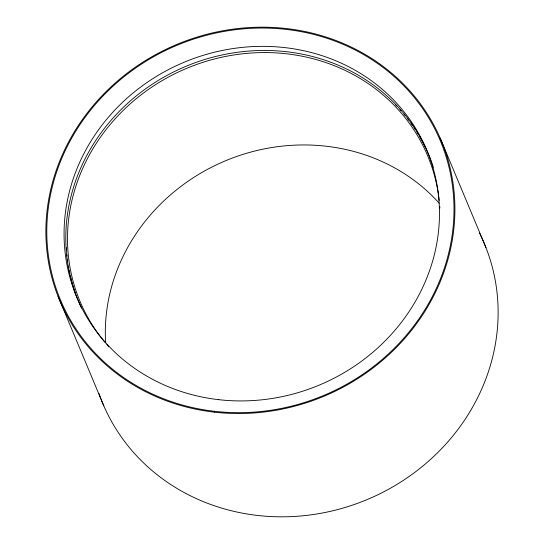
<?xml version="1.0" encoding="UTF-8"?>
<svg xmlns="http://www.w3.org/2000/svg" width="544" height="544" viewBox="0 0 544 544"><rect width="100%" height="100%" fill="white"/><g stroke="black" fill="none" stroke-linecap="round" stroke-linejoin="round"><path stroke-width="0.82" d="M440.171 138.081L485.921 247.527M58.079 296.473L103.829 405.919M479.502 233.084A206.842 190.679 -22.7 0 1 367.771 499.31A206.842 190.679 -22.7 0 1 98.974 393.523M104.802 342.19A188.455 173.733 -22.7 0 1 185.878 68.68A188.455 173.733 -22.7 0 1 439.185 200.41M439.742 206.489A188.455 173.733 -22.7 0 1 439.844 208.012M108.793 346.807A188.455 173.733 -22.7 0 1 106.774 344.515M81.539 308.115A189.836 174.998 -22.7 0 1 186.952 65.892A189.836 174.998 -22.7 0 1 432.113 163.615M432.364 164.336A189.836 174.998 -22.7 0 1 433.33 167.239M105.645 342.938A189.836 174.998 -22.7 0 1 225.325 160.854A189.836 174.998 -22.7 0 1 439.117 203.13M76.779 297.004A189.836 174.998 -22.7 0 1 76.242 295.576M75.718 294.141A189.836 174.998 -22.7 0 1 70.332 275.822M69.829 273.578A189.836 174.998 -22.7 0 1 69.21 270.579M68.646 267.566A189.836 174.998 -22.7 0 1 68.388 266.057M67.694 261.508A189.836 174.998 -22.7 0 1 67.388 259.223M67.041 256.17A189.836 174.998 -22.7 0 1 66.885 254.64M66.511 250.043A189.836 174.998 -22.7 0 1 66.375 247.738M395.733 104.951A189.836 174.998 -22.7 0 1 396.8 106.066M399.935 109.466A189.836 174.998 -22.7 0 1 400.955 110.616M403.954 114.118A189.836 174.998 -22.7 0 1 404.933 115.308M407.327 118.306A189.836 174.998 -22.7 0 1 408.728 120.136M411.006 123.223A189.836 174.998 -22.7 0 1 412.332 125.1M414.066 127.622A189.836 174.998 -22.7 0 1 415.33 129.54M416.976 132.124A189.836 174.998 -22.7 0 1 418.567 134.735M419.737 136.714A189.836 174.998 -22.7 0 1 425.456 147.512M214.649 411.318A205.924 189.829 -22.7 0 0 441.857 144.575A205.924 189.829 -22.7 0 0 94.683 105.169A205.924 189.829 -22.7 0 0 214.649 411.318M214.486 412.168A206.842 190.679 -22.7 0 0 442.714 144.235A206.842 190.679 -22.7 0 0 93.983 104.659A206.842 190.679 -22.7 0 0 214.486 412.168M218.817 399.684A189.836 174.998 -22.7 0 0 428.278 153.782A189.836 174.998 -22.7 0 0 108.222 117.456A189.836 174.998 -22.7 0 0 218.817 399.684"/></g></svg>
